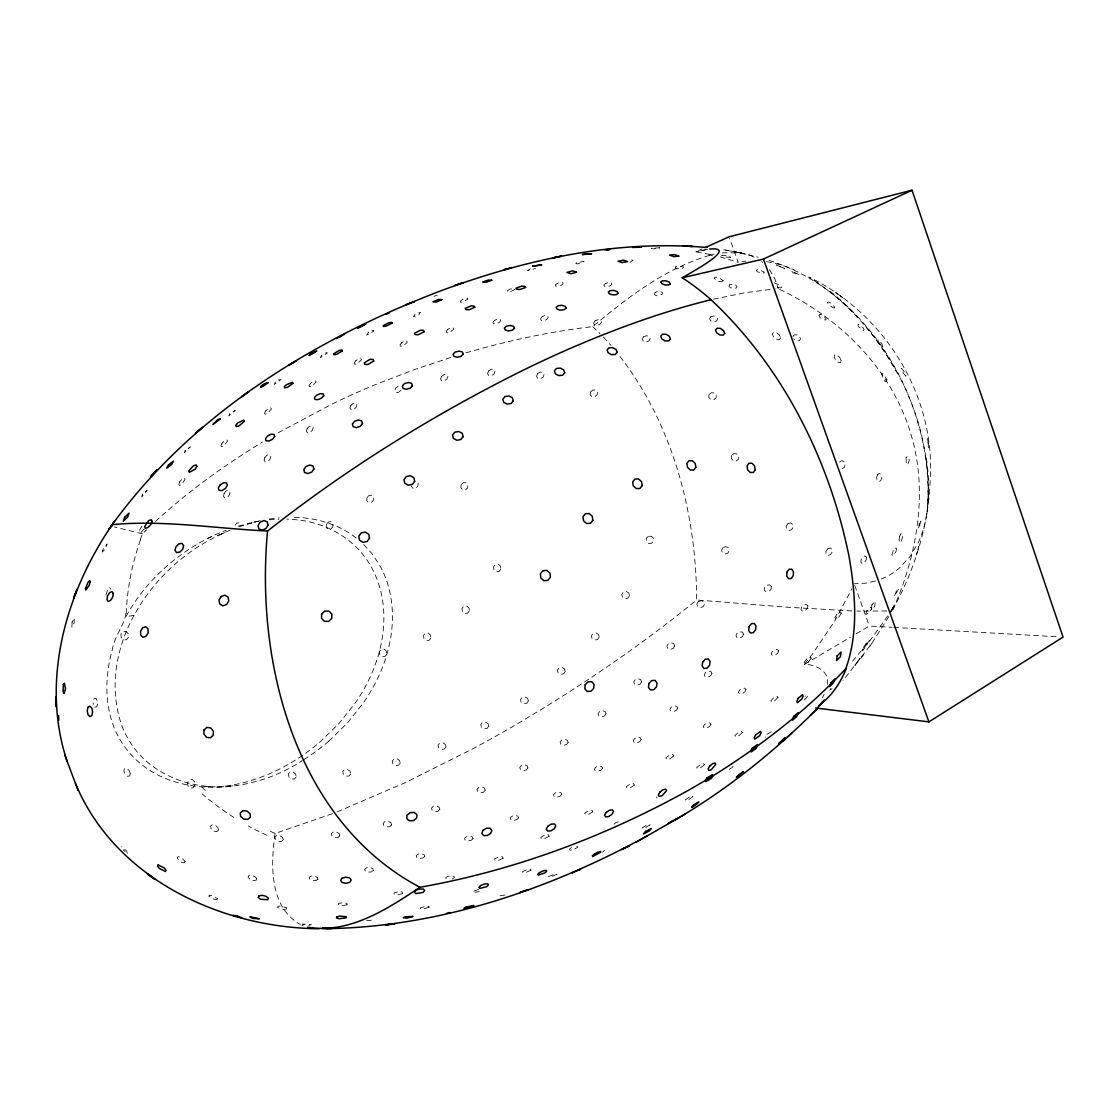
<?xml version="1.0" encoding="UTF-8"?>
<svg xmlns="http://www.w3.org/2000/svg" width="1119" height="1119" viewBox="0 0 1119 1119"><rect width="100%" height="100%" fill="white"/><g stroke="black" fill="none" stroke-linecap="round" stroke-linejoin="round"><path stroke-width="0.75" stroke-dasharray="5 3.75" d="M337.043 811.918L406.421 782.111L474.26 748.038A1082.493 671.848 -50.1 0 0 514.194 725.658C577.936 688.255 639.341 646.684 696.661 599.98C696.284 513.285 672.869 424.325 619.031 355.185M125.985 613.352C124.083 625.913 114.222 636.627 112.362 649.593C105.354 674.281 104.403 701.361 113.383 725.685A81.757 69.308 85.3 0 0 119.16 738.19C155.597 802.015 248.194 797.106 302.186 760.626M106.011 595.14L107.746 588.86L109.606 587.615L110.753 588.958M927.036 512.614C936.827 408.085 871.337 291.863 768.207 260.181M418.128 483.142L417.863 486.136L415.722 488.29L412.981 488.332L411.232 486.233M827.305 684.492C830.018 671.12 815.471 664.476 804.505 664.336A523.454 458.762 76.7 0 0 812.226 654.321L834.956 620.625L851.881 588.804M881.254 579.041A193.769 111.69 63.1 0 0 899.844 567.627L910.209 556.325L918.307 542.575A172.606 99.731 62.6 0 0 926.672 514.838C937.666 422.283 886.64 326.286 808.785 277.022C884.639 313.53 935.778 395.72 930.239 480.401C928.532 525.706 914.489 569.949 892.836 609.561L890.836 610.401M926.952 513.173L926.672 514.838M332.497 813.681L275.078 833.417C270.686 864.483 269.078 906.81 300.396 924.574M892.263 610.079L892.598 609.1L890.011 613.408M140.239 539.876L142.505 533.805L146.491 529.888M890.584 611.645L894.445 604.568L891.297 611.422M892.906 609.463C916.321 557.472 928.085 494.542 911.873 437.459C893.382 370.627 840.229 317.46 778.278 288.772L775.705 288.94M824.157 694.395L822.339 697.92M230.08 530.182A276.295 220.219 89.5 0 0 208.749 540.561C145.862 574.453 97.157 652.839 121.551 724.916A82.219 69.448 85.2 0 0 127.342 737.491C147.442 774.404 192.37 791.315 232.78 785.818M888.85 616.555L871.869 643.327L843.055 680.576M892.458 608.526L890.864 611.128M887.801 615.884L870.526 639.886L850.999 663.049M142.015 526.168L140.057 529.077L139.371 531.917L140.351 533.022L144.379 528.867M830.844 688.493L829.669 690.227L832.48 688.451M861.112 658.14L863.504 654.853M869.897 646.013L871.869 643.327M235.13 525.315L236.864 522.979L239.592 522.965L241.704 525.259M792.937 336.497L794.308 334.847L797.092 334.931L799.665 336.707L800.505 339.127L799.12 340.777L796.336 340.68L793.777 338.903M614.079 824.157L615.856 822.507L621.604 820.982M155.485 521.412C188.202 491.325 224.457 465.252 262.364 442.117M328.888 741.072L347.561 722.832L363.913 702.117A205.127 168.27 78.3 0 0 372.571 688.213C390.377 656.657 398.56 617.87 387.286 582.677A80.946 63.951 81.3 0 0 379.005 564.06L371.718 553.332L363.227 544.002M465.924 352.877C507.425 340.805 549.821 331.574 592.776 326.608C628.193 296.829 666.448 267.581 711.628 254.782L695.906 251.803L702.214 248.95M804.267 700.088L808.086 695.934L807.345 695.277L805.023 696.34M571.431 847.545L569.515 849.083L570.005 850.09L572.648 849.978L577.81 847.265L577.306 846.272L574.662 846.384M515.216 289.22L510.068 291.905L507.746 291.891L507.564 290.772L509.607 289.192L515.034 288.101M400.91 390.475L398.378 392.363L395.804 392.447L394.699 390.657L395.72 388.041L398.266 386.139L400.84 386.055M602.693 852.244L604.372 850.286M729.196 769.382L732.05 767.536L733.588 765.816L732.903 765.214M452.188 879.058L454.356 877.674L454.02 876.275L447.992 876.233L445.824 877.604L446.145 879.016L448.775 879.604M804.505 664.336L850.202 637.326M856.105 633.844L869.365 626.011L892.053 627.297M839.642 461.923L841.88 460.636L844.202 461.685L845.237 464.483L844.355 467.378L842.103 468.679L839.796 467.616M278.127 432.745L331.951 404.113A950.213 806.981 30.4 0 1 375.159 384.726L414.464 369.578L451.824 357.115M207.519 538.547L214.624 535.106M530.322 268.77L527.608 270.616L535.414 268.49M433.99 296.381L437.193 295.08M771.313 731.826L766.193 734.749L764.753 736.61L765.438 737.253M127.356 853.321L126.615 851.013L121.677 846.635M630.011 262.308L633.088 260.307L631.13 259.804M238.865 526.839L256.489 521.58M238.515 526.042L261.3 520.517L248.152 523.398M500.067 895.829L506.375 894.766M875.422 581.055L865.658 583.181L854.147 583.81M478.61 889.381L472.945 891.437L473.239 892.375L479.338 891.661M713.404 299.193L745.17 292.716L772.628 289.178M254.628 521.972L257.874 521.398M134.014 615.338L125.874 616.723C142.98 585.475 169.529 559.766 200.483 542.323A274.812 219.87 89.6 0 1 226.094 530.266M742.009 261.608L745.883 261.091M269.483 519.006L279.232 517.859M722.189 252.838L739.561 252.782L758.374 257.258M308.662 925.497L311.362 924.644L302.424 924.042L304.955 925.245M269.245 519.817L278.953 519.174M216.876 786.881C244.683 785.104 271.469 775.005 294.996 760.347A283.121 236.025 74.4 0 0 320.314 741.701L338.959 723.545L355.31 702.928A203.994 167.976 78.3 0 0 363.969 689.094C381.747 657.72 389.985 619.115 378.726 584.09A80.526 63.867 81.3 0 0 370.473 565.571C355.562 539.33 326.93 522.853 297.262 519.873A193.713 156.031 86 0 0 286.842 519.146M886.71 610.96L856.846 611.086M366.542 920.713L370.193 920.475L372.725 919.748L372.641 918.965M209.854 786.489L201.448 786.881L202.175 787.524M94.653 707.026L96.486 707.068L97.619 704.606L97.395 701.067L95.954 698.536L94.122 698.48L92.975 700.956L93.199 704.494M851.825 610.918L786.867 607.183L696.661 599.98M893.801 627.409L1059.567 636.893M714.062 254.195L707.376 254.642L712.453 255.761M142.505 533.805L114.474 527.021M741.002 252.992L749.157 254.978L756.402 258.153M777.481 287.219L780.489 287.933L781.663 287.149L780.307 285.359L774.208 282.869M720.188 256.852L738.246 262.364L729.616 238.431M301.752 925.189L303.151 925.749M275.078 833.417L269.12 830.788M356.15 537.973C341.701 526.629 323.825 520.195 305.669 518.083A194.762 156.268 85.9 0 0 291.052 517.286M761.703 261.664L762.668 262.447M205.337 790.266L204.609 789.636M204.12 789.217L202.665 787.958M592.776 326.608L600.036 333.588M123.286 849.825L125.048 851.601M603.491 337.155L611.058 345.505M769.452 269.595L774.852 278.855L778.278 288.772M656.433 796.994L657.119 798.015M854.734 585.433L869.365 626.011M926.322 457.979A177.403 102.361 62.7 0 1 927.973 504.991M865.756 326.468A177.278 102.207 62.5 0 1 896.571 372.193M830.032 291.276A172.578 99.703 62.5 0 1 857.63 317.069M766.557 261.692A192.986 110.781 62.2 0 1 794.28 269.819M266.979 835.375A270.952 264.937 16.6 0 1 248.25 825.934M233.843 817.402A270.952 264.937 16.6 0 1 202.105 793.903M126.209 613.366A269.637 259.258 16.6 0 1 140.476 539.959M328.888 741.072A284.702 236.501 74.5 0 1 303.543 759.815M708.9 394.699L708.831 397.497L710.915 399.553L713.922 399.665L716.104 397.777L716.188 394.979L714.104 392.923L711.097 392.811L708.9 394.699M326.44 524.21L326.272 527.301L328.063 529.371L330.762 529.217L332.791 526.937L332.972 523.846L331.182 521.762L328.482 521.916L326.44 524.21M866.428 557.066L866.26 559.752L864.567 562.437L862.329 563.528L860.889 562.395L861.057 559.71L862.735 557.038L864.959 555.933L866.428 557.066M862.511 649.831L862.441 650.936L865.728 646.908L867.239 643.005L862.511 649.831M461.14 484.849L460.944 487.842L462.776 489.954L465.56 489.94L467.672 487.828L467.882 484.835L466.05 482.723L463.266 482.723L461.14 484.849M731.602 455.559L731.392 458.524L733.323 460.79L736.274 461.028L738.512 459.084L738.722 456.118L736.778 453.852L733.84 453.615L731.602 455.559M367.018 497.563L366.766 500.599L368.515 502.683L371.242 502.585L373.34 500.375L373.592 497.34L371.844 495.255L369.13 495.353L367.018 497.563M771.327 586.538L771.103 589.237L768.935 591.391L766.109 591.741L764.277 590.091L764.501 587.391L766.655 585.237L769.48 584.887L771.327 586.538M590.44 392.084L590.175 394.839L592.035 396.741L594.944 396.672L597.196 394.657L597.476 391.902L595.602 389.999L592.692 390.069L590.44 392.084M886.835 379.565L886.626 381.649L884.989 381.411L882.877 378.963L881.744 373.662L883.381 373.928L886.835 379.565M896.361 548.869L896.039 551.555L892.878 555.849L891.885 554.954L893.647 549.387L895.368 547.974L896.361 548.869M920.853 521.202L918.601 528.783L919.426 522.027L920.405 520.391L920.853 521.202M906.096 457.685L906.25 463.658L907.565 464.791L909.271 460.413L908.656 457.475L907.341 456.342L906.096 457.685M286.464 907.831L286.268 909.062L283.611 909.495L277.666 907.593L277.862 906.362L280.519 905.928L286.464 907.831M899.69 536.211L899.116 539.792L899.634 542.337L900.907 542.351L902.781 536.281L902.278 533.735L901.005 533.707L899.69 536.211M916.461 553.681L916.237 555.066L918.825 546.38L916.461 553.681M72.092 622.22L71.882 627.283L74.12 623.003L74.344 617.94L72.092 622.22M102.64 550.156L102.291 552.087L105.214 549.037L107.116 543.904L102.64 550.156M807.904 605.869L807.442 608.428L805.232 610.638L802.561 611.198L801.022 609.785L801.484 607.225L803.694 605.029L806.351 604.456L807.904 605.869M224.122 493.367L223.548 496.332L224.863 497.997L227.311 497.423L229.437 494.92L230.01 491.968L228.71 490.276L226.262 490.863L224.122 493.367M224.667 532.658L216.96 535.945L224.667 532.658M841.11 360.346L840.579 362.486L838.299 362.402L835.627 360.122L834.117 356.989L834.662 354.849L836.942 354.947L839.6 357.227L841.11 360.346M871.897 604.861L871.547 609.981L874.834 606.274L875.184 601.155L871.897 604.861M841.278 613.058L838.481 617.884L836.089 618.779L834.844 617.688L837.627 612.876L840.019 611.967L841.278 613.058M264.825 457.489L264.084 460.329L265.301 461.993L267.777 461.504L270.043 459.168L270.784 456.328L269.567 454.664L267.105 455.139L264.825 457.489M256.699 878.401L256.237 880.094L253.537 880.541L250.166 879.45L248.124 877.492L248.614 875.813L251.313 875.38L254.656 876.457L256.699 878.401M130.252 773.621L129.566 776.04L127.412 776.25L125.034 774.096L123.845 770.851L124.531 768.431L126.699 768.235L129.063 770.39L130.252 773.621M877.45 474.75L876.583 477.687L877.254 480.555L879.072 481.66L880.961 480.373L881.828 477.421L881.157 474.554L879.338 473.449L877.45 474.75M307.221 428.409L306.354 431.165L307.515 432.843L310.005 432.466L312.383 430.269L313.25 427.542L312.103 425.849L309.613 426.213L307.221 428.409M655.021 292.632L654.433 294.437L656.196 295.766L661.888 294.633L662.49 292.814L660.728 291.486L657.622 291.402L655.021 292.632M866.749 611.184L865.966 613.576L866.833 614.345L870.82 610.401L871.603 608.009L870.722 607.267L866.749 611.184M778.572 650.852L777.775 653.216L775.285 655.161L772.6 655.524L771.271 654.111L772.068 651.748L774.544 649.817L777.229 649.44L778.572 650.852M537.498 373.69L536.561 376.334L537.833 378.432L540.547 378.74L543.135 377.089L544.072 374.445L542.813 372.361L540.085 372.04L537.498 373.69M877.995 340.092L878.961 343.337L882.807 346.96L881.842 343.715L877.995 340.092M179.753 481.785L178.802 484.429L179.697 485.492L181.907 484.373L185.111 479.1L184.215 478.023L182.005 479.128L179.753 481.785M350.89 405.288L349.925 407.959L351.044 409.68L353.576 409.456L356.038 407.414L357.003 404.756L355.898 403.022L353.366 403.246L350.89 405.288M898.473 589.14L894.487 596.203L896.627 590.356L898.473 589.14M855.21 664.742L854.916 665.511L860.231 658.126L855.21 664.742M488.597 370.948L487.576 373.55L488.737 375.522L491.395 375.718L493.983 374.026L495.004 371.424L493.857 369.452L491.199 369.242L488.597 370.948M576.243 262.853L575.893 263.72L577.95 263.888L584.062 261.342L576.243 262.853M441.585 376.432L440.55 379.033L441.655 380.908L444.271 380.964L446.845 379.187L447.894 376.585L446.789 374.711L444.173 374.641L441.585 376.432M811.247 658.154L807.862 662.518L805.372 663.273L804.281 662.21L807.652 657.86L810.142 657.105L811.247 658.154M743.52 634.123L742.387 636.613L739.701 638.124L737.029 637.76L735.938 635.746L737.071 633.27L739.757 631.759L742.429 632.109L743.52 634.123M217.422 898.725L216.988 899.676L214.261 899.354L208.777 896.277L209.225 895.326L211.939 895.648L217.422 898.725M222.066 443.166L220.919 445.656L221.73 446.719L224.024 445.754L227.605 440.858L226.793 439.781L224.499 440.732L222.066 443.166M746.023 689.598L744.974 691.808L742.317 693.542L739.617 693.766L738.442 692.367L739.491 690.157L742.135 688.423L744.834 688.199L746.023 689.598M869.281 640.572L866.414 645.076L863.686 647.188L866.554 642.698L869.281 640.572M675.792 266.616L675.177 267.861L676.995 268.826L682.87 268.168L683.485 266.909L678.478 265.818L675.792 266.616M710.621 316.887L709.586 318.901L710.943 320.915L713.866 321.726L716.678 320.887L717.699 318.873L716.356 316.873L713.418 316.048L710.621 316.887M142.365 494.318L141.721 497.06L147.162 490.178L142.365 494.318M698.186 601.756L696.857 604.26L697.78 606.736L700.438 607.701L703.25 606.61L704.578 604.078L703.641 601.616L700.998 600.651L698.186 601.756M723 547.597L721.615 550.212L722.454 552.898L725.042 554.101L727.868 553.108L729.252 550.492L728.399 547.792L725.811 546.59L723 547.597M711.936 673.414L710.691 675.736L707.907 677.121L705.222 676.757L704.215 674.855L705.446 672.533L708.229 671.148L710.901 671.512L711.936 673.414M265.804 410.771L264.504 413.135L265.245 414.226L267.581 413.429L271.441 408.869L270.714 407.764L268.378 408.547L265.804 410.771M778.041 697.291L774.264 701.305L771.718 701.921L770.739 700.886L774.516 696.885L777.062 696.256L778.041 697.291M674.673 645.971L673.316 648.377L670.463 649.426L667.791 648.516L666.868 646.167L668.239 643.775L671.078 642.726L673.75 643.635L674.673 645.971M729.728 284.744L728.861 286.226L730.399 287.807L736.218 288.073L737.099 286.59L735.561 285.009L732.497 284.24L729.728 284.744M710.971 724.287L709.726 726.371L706.942 727.937L704.229 728.049L703.194 726.651L704.438 724.566L707.222 723.014L709.922 722.888L710.971 724.287M643.621 336.749L642.278 339.015L643.257 341.183L645.985 341.994L648.866 340.959L650.223 338.707L649.244 336.525L646.516 335.714L643.621 336.749M677.694 708.145L676.352 710.341L673.484 711.628L670.785 711.222L669.847 709.376L671.19 707.18L674.044 705.921L676.743 706.313L677.694 708.145M641.621 681.891L640.208 684.185L637.298 685.178L634.627 684.282L633.732 682.017L635.144 679.737L638.04 678.743L640.725 679.639L641.621 681.891M310.397 383.481L308.984 385.733L309.669 386.88L312.033 386.265L316.118 381.985L315.446 380.824L313.082 381.453L310.397 383.481M787.776 523.72L786.139 526.28L786.573 529.105L788.825 530.546L791.567 529.763L793.203 527.189L792.77 524.363L790.518 522.923L787.776 523.72M185.222 450.314L184.299 452.915L190.398 446.761L185.222 450.314M606.036 713.754L604.568 715.95L601.602 716.859L598.917 715.95L598.064 713.754L599.546 711.558L602.498 710.649L605.183 711.558L606.036 713.754M599.155 637.131L597.574 639.467L594.637 640.068L592.077 638.585L591.391 635.9L592.972 633.564L595.895 632.962L598.455 634.445L599.155 637.131M742.359 732.497L738.246 736.218L735.659 736.722L734.777 735.687L738.89 731.98L741.463 731.476L742.359 732.497M185.167 861.49L184.243 862.833L181.488 862.371L177.054 858.007L177.977 856.678L180.732 857.154L185.167 861.49M629.465 595.812L627.857 598.189L624.934 598.763L622.416 597.21L621.786 594.441L623.409 592.063L626.318 591.489L628.836 593.042L629.465 595.812M194.902 785.132L193.055 787.818L190.174 788.168L187.922 785.972L187.642 782.531L189.503 779.859L192.384 779.509L194.622 781.705L194.902 785.132M355.66 360.864L354.15 363.046L354.779 364.262L357.171 363.829L361.437 359.828L360.808 358.598L358.416 359.031L355.66 360.864M565.221 671.512L563.64 673.792L560.675 674.365L558.087 672.897L557.374 670.253L558.968 667.987L561.92 667.414L564.508 668.868L565.221 671.512M641.187 739.575L639.732 741.673L636.795 742.834L634.095 742.373L633.214 740.582L634.669 738.498L637.606 737.337L640.306 737.785L641.187 739.575M827.724 548.828L825.948 551.373L826.018 554.129L827.864 555.486L830.424 554.646L832.2 552.087L832.13 549.331L830.284 547.974L827.724 548.828M528.378 701.04L526.769 703.25L523.79 703.781L521.174 702.298L520.475 699.683L522.083 697.459L525.063 696.941L527.664 698.424L528.378 701.04M595.126 320.803L593.588 322.901L594.315 324.818L596.917 325.433L599.84 324.37L601.393 322.272L600.665 320.356L598.064 319.74L595.126 320.803M568.144 742.373L566.592 744.485L563.584 745.296L560.885 744.331L560.087 742.163L561.64 740.065L564.647 739.253L567.333 740.205L568.144 742.373M673.694 755.982L669.316 759.339L666.63 759.311L665.791 757.899L670.169 754.542L672.841 754.57L673.694 755.982M401.497 342.89L399.931 345.002L400.532 346.317L402.952 346.079L407.344 342.316L406.743 340.987L404.323 341.225L401.497 342.89M128.503 637.145L126.573 639.732L123.538 639.9L121.202 637.55L120.922 634.067L122.88 631.48L125.901 631.326L128.237 633.676L128.503 637.145M780.712 337.882L779.425 339.589L776.418 339.155L773.453 336.819L772.278 333.966L773.593 332.259L776.586 332.693L779.537 335.029L780.712 337.882M488.723 726.259L487.087 728.413L484.065 728.847L481.45 727.308L480.764 724.692L482.415 722.552L485.422 722.119L488.038 723.643L488.723 726.259M447.824 329.336L446.215 331.42L446.803 332.847L449.237 332.805L453.713 329.224L453.139 327.797L450.691 327.839L447.824 329.336M542.197 316.621L540.589 318.691L541.232 320.412L543.736 320.761L546.645 319.544L548.268 317.474L547.639 315.754L545.121 315.404L542.197 316.621M602.54 768.263L600.973 770.25L597.966 771.285L595.252 770.767L594.441 769.005L596.007 767.019L599.015 765.983L601.714 766.487L602.54 768.263M386.726 654.153L384.95 656.405L382.069 656.573L379.761 654.545L379.397 651.496L381.173 649.244L384.055 649.076L386.349 651.118L386.726 654.153M494.64 320.328L493.017 322.398L493.605 323.95L498.976 322.748L500.599 320.691L500.011 319.125L497.535 318.971L494.64 320.328M430.885 638.054L429.109 640.306L426.227 640.502L423.919 638.515L423.541 635.508L425.332 633.256L428.213 633.074L430.521 635.06L430.885 638.054M229.871 413.443L228.724 415.974L235.242 410.435L229.871 413.443M469.351 610.988L467.546 613.24L464.665 613.436L462.385 611.464L462.049 608.484L463.853 606.232L466.735 606.036L469.015 608.009L469.351 610.988M446.061 746.988L444.383 749.087L441.348 749.422L438.718 747.8L438.061 745.17L439.739 743.072L442.774 742.75L445.39 744.373L446.061 746.988M704.438 764.739L700.046 768.194L697.445 768.599L696.661 767.564L701.04 764.123L703.641 763.717L704.438 764.739M527.916 767.928L526.294 769.942L523.23 770.627L520.517 769.592L519.762 767.438L521.398 765.438L524.461 764.753L527.161 765.788L527.916 767.928M400.224 763.172L398.518 765.228L395.455 765.452L392.839 763.717L392.209 761.046L393.916 758.99L396.979 758.766L399.581 760.5L400.224 763.172M500.836 569.291L498.976 571.515L496.095 571.683L493.899 569.683L493.675 566.69L495.535 564.466L498.403 564.298L500.599 566.298L500.836 569.291M296.241 776.936L294.535 778.964L291.5 778.964L288.94 776.922L288.352 774.054L290.073 772.026L293.108 772.026L295.654 774.068L296.241 776.936M634.333 785.062L629.717 788.182L627.032 788.07L626.276 786.671L630.878 783.566L633.55 783.664L634.333 785.062M350.723 774.012L349.002 776.04L345.939 776.152L343.337 774.278L342.722 771.523L344.456 769.494L347.519 769.382L350.107 771.257L350.723 774.012M561.696 794.364L560.046 796.252L556.94 797.162L554.227 796.56L553.499 794.812L555.164 792.937L558.241 792.028L560.955 792.616L561.696 794.364M485.184 790.28L483.478 792.196L480.359 792.742L477.645 791.609L476.946 789.454L478.652 787.538L481.771 786.993L484.471 788.126L485.184 790.28M756.99 269.889L756.22 270.742L757.843 272.029L763.662 273.078L764.459 272.225L759.731 269.959L756.99 269.889M819.989 314.453L818.94 315.614L820.045 317.74L825.221 320.132L826.27 318.985L822.563 314.971L819.989 314.453M275.498 382.027L274.169 384.516L280.981 379.509L278.323 379.956L275.498 382.027M439.823 809.401L438.047 811.233L434.871 811.639L432.158 810.366L431.5 808.184L433.277 806.351L436.438 805.96L439.152 807.219L439.823 809.401M592.846 811.821L588.021 814.702L585.335 814.506L584.65 813.121L589.461 810.24L592.147 810.436L592.846 811.821M834.802 307.235L834.089 307.963L831.613 306.886L827.361 302.578L828.088 301.878L830.55 302.941L834.802 307.235M518.573 817.863L516.81 819.654L513.635 820.409L510.921 819.709L510.25 817.947L512.012 816.185L515.174 815.415L517.901 816.115L518.573 817.863M858.455 324.216L857.769 324.902L858.93 327.014L863.406 330.455L864.106 329.783L862.959 327.657L858.455 324.216M321.699 355.227L320.216 357.702L327.238 353.212L326.916 352.527L324.622 353.366L321.699 355.227M648.405 536.295L646.306 538.365L646.306 541.288L648.405 543.358L651.384 543.372L653.482 541.302L653.482 538.379L651.37 536.309L648.405 536.295M391.552 824.941L389.72 826.689L386.503 826.927L383.775 825.514L383.16 823.276L384.992 821.528L388.209 821.29L390.923 822.703L391.552 824.941M692.927 796.574L688.227 799.889L685.122 800.043L689.822 796.728L692.927 796.574M218.527 830.088L216.862 831.627L213.827 831.137L211.211 828.913L210.554 826.27L212.232 824.759L215.254 825.249L217.855 827.459L218.527 830.088M549.149 836.285L544.114 838.9L541.414 838.607L540.813 837.222L545.848 834.606L548.534 834.9L549.149 836.285M368.277 332.665L366.654 335.154L373.844 331.14L373.578 330.357L371.27 330.986L368.277 332.665M473.015 838.677L471.155 840.341L467.896 840.942L465.168 840.117L464.567 838.355L466.427 836.676L469.672 836.089L472.386 836.9L473.015 838.677M339.77 835.879L337.91 837.544L334.665 837.585L331.937 835.977L331.35 833.655L333.224 832.004L336.455 831.963L339.169 833.571L339.77 835.879M415.149 314.159L413.429 316.705L418.758 314.803L420.492 312.271L415.149 314.159M283.247 839.907L281.401 841.46L278.183 841.25L275.498 839.39L274.896 836.984L276.757 835.431L279.96 835.641L282.659 837.502L283.247 839.907M651.817 248.11L651.258 248.572L653.202 248.824L659.86 247.845L651.817 248.11M650.013 824.927L645.006 827.976L641.998 828.032L646.992 824.983L650.013 824.927M462.259 299.64L460.231 301.249L460.441 302.242L462.762 302.032L467.84 299.137L467.644 298.13L465.322 298.339L462.259 299.64M424.744 856.469L422.8 858.021L419.471 858.441L416.744 857.462L416.198 855.671L418.156 854.119L421.457 853.713L424.185 854.678L424.744 856.469M503.088 858.315L497.829 860.665L495.13 860.245L494.612 858.86L499.857 856.525L502.557 856.93L503.088 858.315M557.402 283.317L555.332 284.869L555.514 286.142L560.955 285.499L563.025 283.946L562.857 282.673L560.521 282.408L557.402 283.317M606.036 283.219L603.966 284.744L604.19 286.212L609.673 286.086L611.743 284.562L611.534 283.093L609.17 282.534L606.036 283.219M373.34 870.54L371.312 871.967L367.927 872.135L365.186 870.988L364.696 869.169L366.724 867.757L370.095 867.575L372.837 868.736L373.34 870.54M531.007 870.19L525.594 872.596L522.951 872.61L522.559 871.631L527.958 869.225L530.602 869.211L531.007 870.19M723.21 280.729L721.727 281.722L718.398 281.401L713.922 278.211L715.419 277.232L718.748 277.554L723.21 280.729M317.936 879.38L315.852 880.611L312.439 880.485L309.697 879.072L309.236 877.226L311.32 876.009L314.719 876.135L317.46 877.534L317.936 879.38M556.94 874.275L551.345 876.723L548.576 876.681L554.143 874.233L556.94 874.275M402.588 893.591L396.755 895.074L394.168 894.291L393.986 892.906L399.791 891.437L402.392 892.207L402.588 893.591M429.025 907.327L423.094 908.936L420.45 908.712L420.268 907.817L426.185 906.236L428.829 906.446L429.025 907.327M791.93 271.344L793.035 272.7L799.26 274.645L791.93 271.344M347.03 904.907L340.973 905.733L338.442 904.739L338.442 903.397L344.484 902.571L347.016 903.565L347.03 904.907M697.738 251.355L695.906 251.803L708.355 249.187L697.738 251.355M730.833 257.3L726.063 257.118L721.755 255.328L726.525 255.496L730.833 257.3M735.701 251.929L743.645 253.579L735.701 251.929M728.707 250.586L722.86 249.649L743.827 253.509L728.707 250.586M784.447 268.448L776.222 264.951L784.447 268.448M905.872 376.068L903.369 373.131L901.41 368.263L903.928 371.214L905.872 376.068M837.376 293.724L835.599 292.549L842.579 297.584L837.376 293.724M928.798 447.39L927.539 438.718L928.798 447.39"/><path stroke-width="1.5" d="M58.636 715.461L58.775 720.146M731.462 763.997C772.851 736.498 811.834 705.04 845.81 668.686C858.679 632.906 855.434 593.699 849.139 556.926C829.697 460.552 783.258 367.382 711.055 299.752C663.301 311.376 616.975 328.301 571.865 347.715A679.904 274.84 -39 0 0 521.524 371.032C431.864 415.722 346.303 468.959 267.595 531.007C255.034 662.126 295.444 821.332 419.919 887.283C513.075 870.806 602.973 837.404 685.709 791.79A711.39 486.499 -1.5 0 0 731.462 763.997M241.83 917.622L232.92 915.44L235.717 915.692M111.201 526.042L108.935 529.413L114.432 521.356L112.18 524.727C65.797 592.441 40.466 680.828 66.986 760.962M112.446 525.902L112.236 524.643C192.244 414.142 313.376 339.896 438.984 291.513C524.126 259.608 615.744 239.382 707.04 247.523M673.582 820.786C726.763 790.056 774.921 751.199 818.213 707.726L810.38 715.195M783.244 741.058L791.888 732.847M419.919 887.283C387.132 909.215 348.82 934.267 307.529 927.147M112.236 524.643C163.654 519.789 216.023 528.616 267.595 531.007M336.273 338.442L343.855 334.539M815.639 708.019L928.91 721.881L1063.05 637.103L912.027 190.216L729.029 236.822L705.376 247.523M672.197 821.024L668.127 823.556L675.61 819.248M325.993 928.644C438.9 927.259 548.981 889.549 647.272 835.823M635.704 842.509L684.926 814.254M711.055 299.724A231.157 119.271 62.8 0 0 682.212 277.778C687.108 274.617 740.526 246.432 709.586 249.019M338.581 337.616L341.687 335.91M386.223 314.271L389.398 312.76M682.212 277.764L763.424 259.076L912.027 190.216M574.704 871.771L572.327 872.806L580.509 869.281L578.103 870.302M506.669 268.98C496.906 271.707 518.922 265.581 509.131 268.308M446.495 913.328L450.104 912.517M606.974 250.222L609.701 249.677M604.833 249.859L608.19 249.425M318.887 928.742C220.373 927.819 114.949 878.331 75.505 783.58M236.934 916.027L239.354 916.713M64.762 754.975L78.064 790.364M763.424 259.076L928.91 721.881M56.174 701.487L55.95 696.955L56.342 706.9L56.118 702.368M846.09 668.966A248.11 127.188 62.4 0 1 819.654 704.928M321.629 614.093L321.531 618.331L324.454 621.339L328.706 621.353L331.783 618.373L331.881 614.135L328.958 611.128L324.706 611.114L321.629 614.093M204.036 729.966L203.924 734.078L206.567 737.351L210.414 737.841L213.239 735.281L213.351 731.155L210.708 727.896L206.847 727.406L204.036 729.966M786.923 572.257L786.769 576.131L788.587 578.691L791.287 578.453L793.301 575.558L793.441 571.697L791.637 569.123L788.937 569.361L786.923 572.257M406.98 815.331L406.798 818.688L409.568 820.842L413.68 820.535L416.702 817.947L416.897 814.576L414.128 812.408L410.016 812.716L406.98 815.331M585.181 684.8L584.859 688.786L587.223 691.458L590.902 691.262L593.727 688.325L594.063 684.338L591.699 681.653L588.021 681.849L585.181 684.8M749.101 626.668L748.709 630.501L750.457 632.976L753.311 632.655L755.619 629.731L756.01 625.913L754.262 623.437L751.395 623.745L749.101 626.668M736.456 777.048L743.31 771.578L736.456 777.048M648.908 683.499L648.433 687.36L650.475 689.905L653.832 689.64L656.545 686.73L657.035 682.87L654.993 680.338L651.636 680.59L648.908 683.499M702.62 662.168L702.145 665.987L703.991 668.463L707.082 668.141L709.6 665.232L710.089 661.427L708.257 658.951L705.166 659.259L702.62 662.168M336.721 916.909L336.567 918.014L339.239 918.741L346.079 917.832L346.247 916.713L339.616 916.069L336.721 916.909M63.377 684.52L63.126 691.794L64.007 693.542L65.531 688.731L64.37 683.247L63.377 684.52M113.299 593.448L112.711 597.098L110.599 600.427L108.221 601.462L106.962 599.616L107.55 595.979L109.648 592.664L112.026 591.615L113.299 593.448M87.869 707.474L87.212 711.111L88.149 714.929L90.135 716.678L91.996 715.349L92.639 711.684L91.702 707.865L89.716 706.117L87.869 707.474M322.272 928.42L331.518 928.434L322.272 928.42M250.166 916.839L252.614 918.419L259.384 918.783L250.166 916.839M183.6 545.554L182.719 549.163L179.837 552.087L176.634 552.59L175.012 550.408L175.907 546.813L178.774 543.904L181.963 543.386L183.6 545.554M778.754 743.617L785.104 737.771L778.754 743.617M90.191 582.048L89.184 585.419L85.799 590.049L85.408 588.594L88.233 581.936L89.786 580.621L90.191 582.048M258.811 895.871L258.251 897.494L260.629 899.284L267.721 899.69L268.294 898.067L265.93 896.263L261.986 895.354L258.811 895.871M73.91 597.238L73.504 598.371L77.127 589.098L73.91 597.238M837.194 655.832L836.508 660.56L840.383 656.839L841.082 652.097L837.194 655.832M818.395 706.495L824.157 700.27L818.395 706.495M482.988 830.396L481.799 833.417L483.576 835.543L487.255 835.515L490.681 833.375L491.87 830.354L490.122 828.214L486.429 828.228L482.988 830.396M152.142 521.412L150.813 524.601L148.044 527.455L145.484 528.294L144.631 526.615L148.715 520.587L151.275 519.748L152.142 521.412M798.183 698.298L796.854 701.291L797.343 702.76L801.75 699.123L803.078 696.144L802.603 694.661L798.183 698.298M547.681 826.368L546.296 829.221L547.695 831.053L551.052 830.788L554.395 828.592L555.779 825.752L554.395 823.906L551.038 824.171L547.681 826.368M755.647 734.889L754.192 737.757L754.765 739.183L759.661 735.701L761.116 732.833L760.542 731.406L755.647 734.889M158.115 864.945L157.499 866.106L159.388 868.498L165.458 871.477L166.088 870.33L164.199 867.938L158.115 864.945M606.078 812.548L604.596 815.317L605.715 816.94L608.778 816.492L611.995 814.212L613.492 811.457L612.373 809.82L609.309 810.268L606.078 812.548M709.614 766.249L708.103 769.033L708.817 770.459L711.334 769.704L715.712 764.431L715.013 762.99L712.481 763.745L709.614 766.249M221.03 596.567L218.96 600.26L219.772 604.106L222.989 605.841L226.723 604.456L228.794 600.763L227.968 596.917L224.751 595.182L221.03 596.567M659.846 792.154L658.308 794.91L659.217 796.406L662 795.791L666.588 790.671L665.707 789.161L662.91 789.776L659.846 792.154M831.011 682.744L829.571 686.604L833.431 682.73L834.872 678.869L831.011 682.744M124.699 517.286L123.244 521.3L127.622 517.132L129.063 513.131L124.699 517.286M793.721 716.398L792.364 720.23L796.742 716.538L798.113 712.705L793.721 716.398M142.659 627.731L140.588 631.214L140.728 635.158L142.994 637.27L146.071 636.291L148.156 632.794L148.002 628.85L145.722 626.752L142.659 627.731M341.952 878.289L340.582 880.555L342.33 882.653L346.177 883.325L349.869 882.206L351.254 879.94L349.52 877.842L345.659 877.156L341.952 878.289M268.014 525.147L265.888 528.602L262.084 530.14L258.839 528.867L258.055 525.538L260.181 522.097L263.986 520.559L267.217 521.818L268.014 525.147M752.388 748.177L750.751 750.807L751.129 751.982L755.982 748.485L757.619 745.855L757.255 744.681L752.388 748.177M220.345 484.737L218.373 487.884L219.002 490.332L221.884 490.612L225.325 488.583L227.311 485.422L226.667 482.988L223.786 482.709L220.345 484.737M196.874 466.427L195.14 469.183L189.377 472.33L188.747 470.875L193.573 465.686L196.217 464.986L196.874 466.427M706.984 777.915L705.306 780.475L705.837 781.677L711.166 778.432L712.859 775.887L712.341 774.67L706.984 777.915M755.157 469.812L753.325 472.512L750.206 472.484L747.604 469.756L747.058 465.91L748.905 463.224L752.024 463.252L754.612 465.98L755.157 469.812M313.88 469.029L311.697 472.134L307.837 473.575L304.578 472.512L303.808 469.574L305.991 466.469L309.823 465.028L313.096 466.091L313.88 469.029M695.822 467.252L693.822 470.008L690.367 470.05L687.486 467.35L686.884 463.49L688.898 460.748L692.339 460.706L695.207 463.406L695.822 467.252M369.494 538.183L367.06 541.512L362.906 542.323L359.465 540.155L358.751 536.253L361.185 532.938L365.34 532.112L368.78 534.295L369.494 538.183M414.673 481.296L412.338 484.415L408.239 485.226L404.77 483.254L403.987 479.645L406.323 476.54L410.421 475.743L413.876 477.701L414.673 481.296M274.673 436.424L272.574 439.194L269.008 441.012L266.07 440.83L265.469 438.746L267.567 436.004L271.12 434.186L274.057 434.354L274.673 436.424M642.152 485.59L639.97 488.457L636.291 488.597L633.284 485.898L632.697 481.967L634.893 479.114L638.557 478.988L641.565 481.674L642.152 485.59M362.472 423.541L360.29 426.311L356.415 427.626L353.128 426.689L352.359 424.059L354.527 421.29L358.388 419.989L361.675 420.912L362.472 423.541M463.112 436.662L460.86 439.543L456.832 440.257L453.363 438.396L452.51 435.067L454.762 432.2L458.79 431.486L462.245 433.333L463.112 436.662M592.79 520.293L590.426 523.3L586.58 523.496L583.503 520.797L582.999 516.74L585.377 513.747L589.209 513.551L592.287 516.251L592.79 520.293M168.535 464.861L166.689 468.19L171.627 464.483L173.459 461.154L168.535 464.861M244.264 421.401L239.032 425.919L236.333 426.535L235.801 425.29L237.746 422.912L243.718 420.157L244.264 421.401M513.299 400.896L511.145 403.511L507.187 404.099L503.732 402.294L502.823 399.161L504.977 396.56L508.935 395.972L512.376 397.777L513.299 400.896M543.023 570.648L540.449 573.753L540.785 577.922L543.82 580.705L547.792 580.467L550.352 577.362L550.03 573.194L546.995 570.424L543.023 570.648M724.692 333.336L723.154 335.14L719.825 334.917L716.65 332.777L715.517 330.007L717.069 328.203L720.384 328.44L723.545 330.567L724.692 333.336M564.689 372.851L562.647 375.215L558.787 375.62L555.374 373.802L554.395 370.851L556.437 368.487L560.283 368.095L563.696 369.899L564.689 372.851M412.449 385.691L410.295 388.167L406.435 389.3L403.134 388.433L402.322 386.069L404.477 383.607L408.323 382.474L411.624 383.341L412.449 385.691M323.755 395.608L321.615 398.014L317.992 399.637L314.998 399.497L314.397 397.707L316.551 395.301L320.16 393.678L323.153 393.818L323.755 395.608M617.128 352.345L615.24 354.485L611.506 354.667L608.135 352.807L607.099 349.967L609.002 347.841L612.722 347.659L616.093 349.52L617.128 352.345M670.435 339.001L668.7 340.945L665.134 340.931L661.847 338.945L660.756 336.176L662.504 334.231L666.043 334.259L669.33 336.232L670.435 339.001M416.24 890.206L414.478 892.123L415.722 893.577L422.954 892.472L424.716 890.556L423.486 889.087L419.975 888.948L416.24 890.206M152.198 475.016L150.715 476.624L157.22 469.686L152.198 475.016M463.182 354.108L461.084 356.29L457.251 357.241L453.922 356.388L453.069 354.247L455.181 352.065L459 351.128L462.315 351.967L463.182 354.108M292.982 383.355L287.527 387.286L284.785 387.845L284.31 386.796L286.366 384.726L292.493 382.306L292.982 383.355M220.275 419.024L212.904 424.465L217.967 419.443L220.275 419.024M373.718 361.017L367.913 364.528L364.878 364.416L364.262 362.85L370.053 359.339L373.089 359.451L373.718 361.017M480.82 885.493L478.904 887.311L479.813 888.402L486.625 886.682L488.555 884.877L487.66 883.772L484.457 884.024L480.82 885.493M514.446 328.273L512.404 330.175L508.613 330.902L505.27 330.021L504.375 328.063L506.403 326.161L510.194 325.447L513.523 326.314L514.446 328.273M197.182 431.794L195.461 433.347L202.511 427.318L197.182 431.794M693.5 805.107C684.898 813.681 709.166 794.784 693.5 805.107M539.722 872.484L537.693 874.261L538.337 875.114L544.757 872.932L546.785 871.169L546.156 870.302L543.233 870.848L539.722 872.484M242.851 810.702L240.249 812.954L240.627 816.422L243.746 819.08L247.789 819.388L250.39 817.15L250.027 813.667L246.907 810.995L242.851 810.702M424.129 331.714L418.324 334.735L415.261 334.609L414.603 333.238L420.38 330.231L423.444 330.343L424.129 331.714M645.523 831.431L643.649 833.823L649.272 830.941L651.16 828.55L645.523 831.431M566.13 308.075L564.186 309.725L560.451 310.201L557.108 309.25L556.143 307.417L558.087 305.781L561.808 305.291L565.137 306.242L566.13 308.075M594.385 854.049L592.301 855.811L592.72 856.511L600.819 852.188L600.413 851.489L597.742 852.258L594.385 854.049M342.344 350.89L336.707 354.289L333.98 354.765L333.602 353.842L339.211 350.457L341.938 349.981L342.344 350.89M268.196 382.558C255.985 392.223 260.503 383.957 268.196 382.558M243.606 395.245L241.704 396.727L249.061 391.482L243.606 395.245M618.108 293.22L616.275 294.633L612.639 294.87L609.309 293.793L608.26 292.031L610.093 290.632L613.73 290.394L617.045 291.472L618.108 293.22M474.778 307.263L469.029 309.781L465.938 309.613L465.224 308.41L470.959 305.893L474.05 306.046L474.778 307.263M670.379 283.806L668.7 284.995L665.176 284.981L661.875 283.736L660.742 282.016L662.434 280.827L665.945 280.855L669.232 282.086L670.379 283.806M392.07 323.111L386.405 326.021L383.621 326.468L383.188 325.699L388.839 322.804L391.622 322.356L392.07 323.111M290.884 363.885L288.8 365.326L296.269 360.822L290.884 363.885M310.886 353.674C301.962 360.486 327.825 344.96 310.886 353.674M525.594 287.471L519.929 289.499L516.796 289.262L516.027 288.17L521.664 286.142L524.797 286.38L525.594 287.471M441.907 299.612L436.256 302.074L432.941 301.85L438.578 299.402L441.907 299.612M359.507 326.72C350.107 332.497 377.593 318.551 359.507 326.72M576.495 272.197L570.956 273.749L566.941 272.407L572.466 270.854L576.495 272.197M623.801 848.44L621.604 849.643L629.591 845.782L623.801 848.44M552.954 257.902L561.081 256.209L552.954 257.902M491.773 280.226L486.178 282.212L482.751 282.044L488.332 280.058L491.773 280.226M408.253 303.767L406.071 304.802L414.394 301.668L408.253 303.767M627.493 261.552L622.136 262.601L618.024 261.189L623.381 260.154L627.493 261.552M405.498 916.755L403.288 917.706L407.036 918.126L413.009 916.419L405.498 916.755M522.223 891.577L519.873 892.556L528.546 889.591L522.223 891.577M466.133 907.173C455.643 911.915 487.884 901.592 466.133 907.173M541.638 264.867L532.56 266.224L541.638 264.867M457.014 284.632L454.86 285.429L463.28 282.673L457.014 284.632M678.799 256.125L673.68 256.615L669.47 255.062L674.589 254.572L678.799 256.125M591.517 253.719L582.495 254.517L591.517 253.719M388.293 924.518L385.705 924.937L394.755 923.86L388.293 924.518M634.669 247.117L632.655 247.397L641.621 247.243L634.669 247.117M692.269 246.46L683.429 245.844L692.269 246.46M148.981 874.736C141.372 870.316 165.276 886.738 148.981 874.736"/></g></svg>
